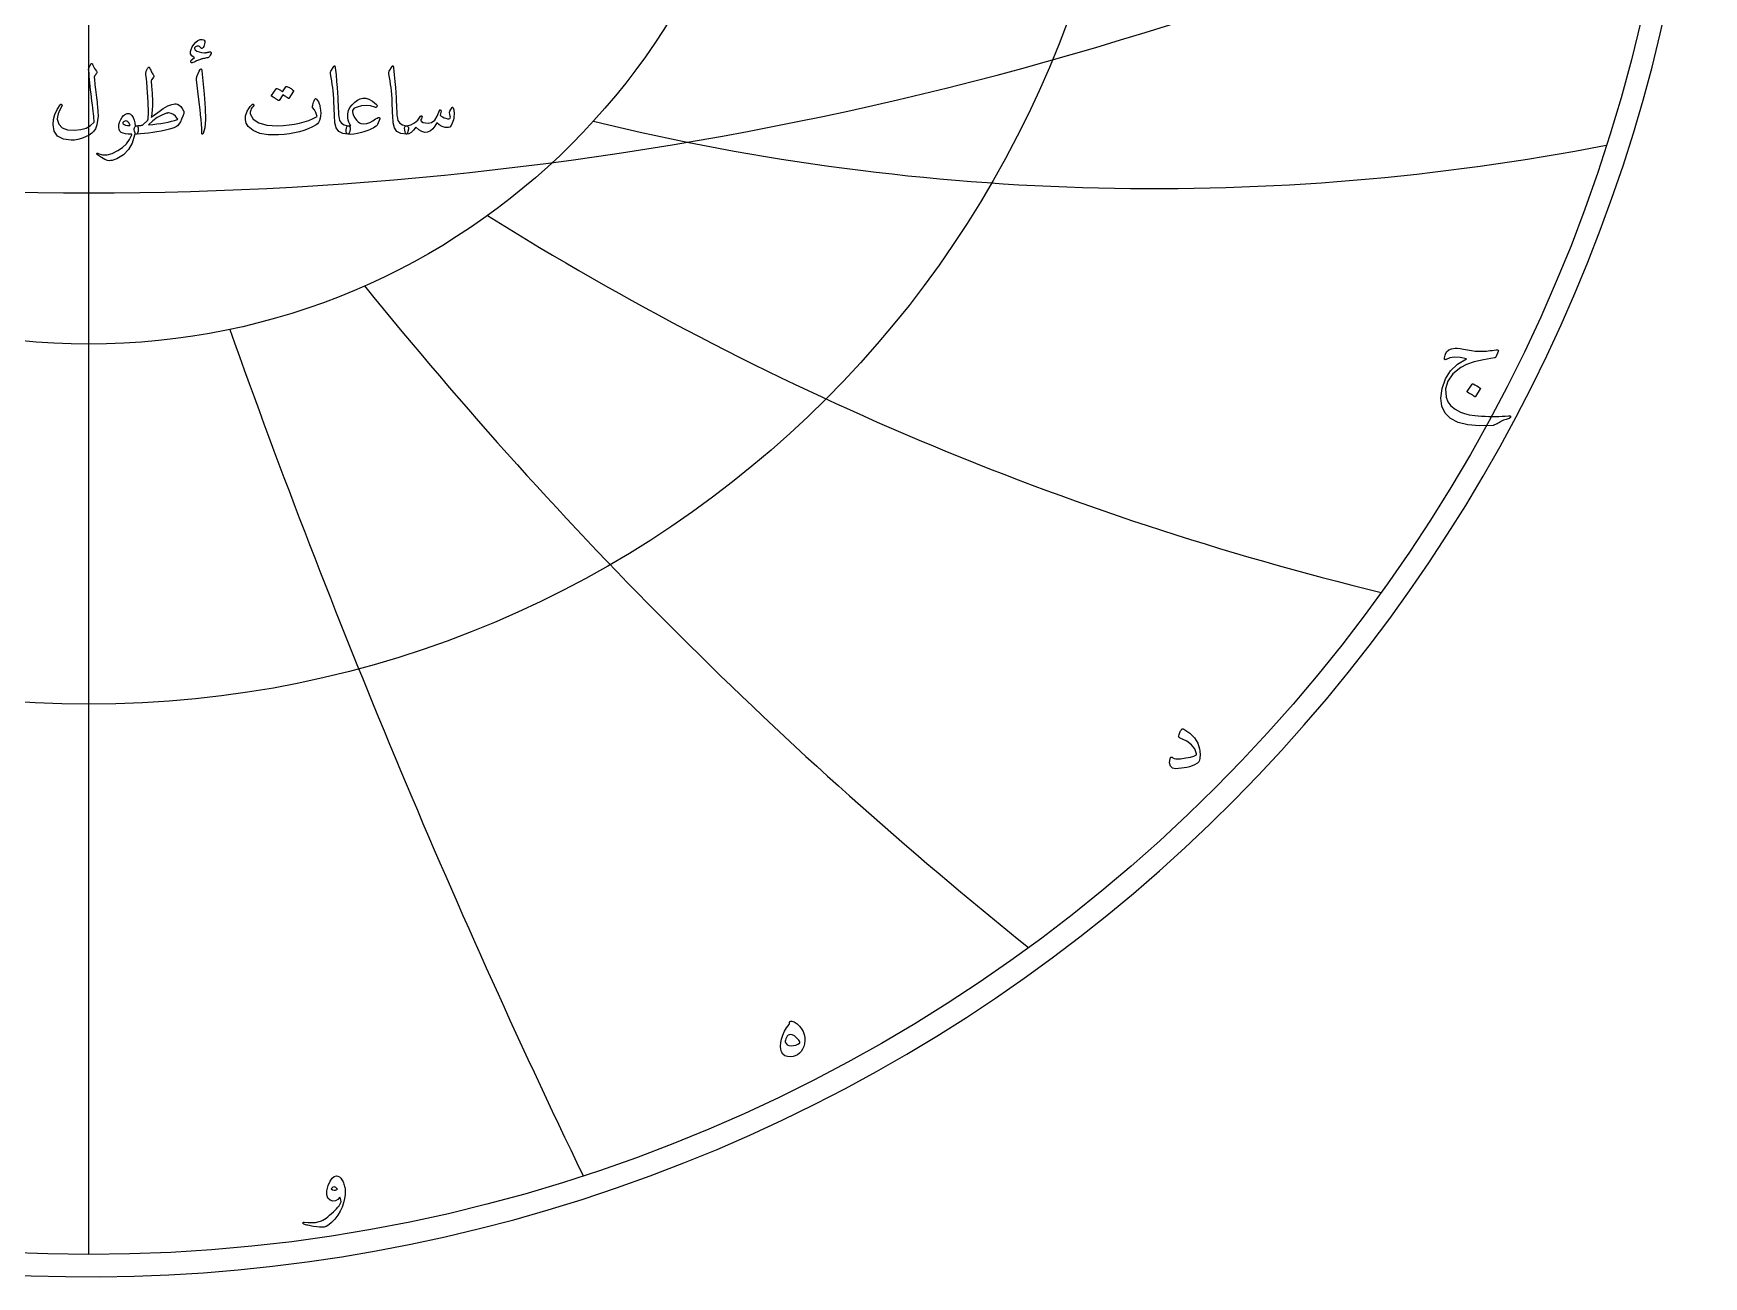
# Model space of a CAD drawing. Header units: millimetres. Extents: x -55 to 55, y -55 to 56.
# Drawn here: x -1.9 to 54.7, y -54.8 to -12.6 of the extents above; entities that cross this region are included whole.
import ezdxf

# ---------------------------------------------------------------- set-up
doc = ezdxf.new("R2010")
doc.units = ezdxf.units.MM
for name, color, linetype in [('CUT_OUTER', 1, 'Continuous'), ('ENGRAVE', 7, 'Continuous'), ('ENGRAVE_FINE', 8, 'Continuous'), ('TEXT', 5, 'Continuous')]:
    doc.layers.add(name, color=color, linetype=linetype)

msp = doc.modelspace()

# ---------------------------------------------------------------- linework, layer by layer
at = {"layer": 'CUT_OUTER'}
msp.add_arc((-0.0002, -0.0001), 54.7499, 132.89036, 87.80158, dxfattribs=at)
at = {"layer": 'ENGRAVE'}
for points in [[(0, -54), (0, 54)], [(0, -54), (0, -23.1383)]]:
    msp.add_lwpolyline(points, dxfattribs=at)
for radius in [54, 35.3478, 23.1383]:
    msp.add_circle((0, 0), radius, dxfattribs=at)
for centre, radius, start, end in [((36.1371, 62.5913), 80.4551, 256.3176, 280.973176), ((67.9106, 67.9106), 102.3385, 237.894618, 256.386299), ((124.4589, 71.8564), 147.996, 218.942336, 231.270124), ((277.2301, 74.2836), 289.1782, 199.58272, 205.746614)]:
    msp.add_arc(centre, radius, start, end, dxfattribs=at)
at = {"layer": 'ENGRAVE_FINE'}
msp.add_arc((0, 102.5834), 120.594, 243.541053, 296.458947, dxfattribs=at)
at = {"layer": 'TEXT'}
for points in [[(4.0366, -13.4291), (3.995, -13.4369), (3.9564, -13.4442), (3.9208, -13.4512), (3.8881, -13.4578), (3.8587, -13.4642), (3.8327, -13.4706), (3.81, -13.477), (3.7907, -13.4834), (3.7712, -13.4907), (3.7476, -13.4997), (3.7201, -13.5106), (3.6885, -13.5233), (3.653, -13.538), (3.6135, -13.5548), (3.57, -13.5739), (3.5225, -13.5951), (3.5031, -13.6015), (3.4866, -13.6015), (3.4728, -13.5951), (3.4618, -13.5824), (3.4552, -13.551), (3.4738, -13.5145), (3.5175, -13.4728), (3.5864, -13.4259), (3.5337, -13.3959), (3.4937, -13.3636), (3.4666, -13.3289), (3.4522, -13.2918), (3.4494, -13.2217), (3.4666, -13.1457), (3.5037, -13.0636), (3.5608, -12.9756), (3.6289, -12.8968), (3.6989, -12.8423), (3.771, -12.8121), (3.845, -12.8063), (3.8863, -12.8167), (3.9145, -12.8383), (3.9295, -12.871), (3.9313, -12.9149), (3.9241, -12.9624), (3.9121, -13.0059), (3.8953, -13.0455), (3.8738, -13.081), (3.8522, -13.1059), (3.8323, -13.1169), (3.8139, -13.1139), (3.7971, -13.097), (3.778, -13.0716), (3.7556, -13.053), (3.7301, -13.0413), (3.7013, -13.0363), (3.6712, -13.0363), (3.6446, -13.0427), (3.6217, -13.0554), (3.6023, -13.0746), (3.5882, -13.0977), (3.584, -13.1193), (3.5897, -13.1393), (3.6055, -13.1576), (3.6646, -13.2013), (3.7365, -13.2335), (3.8211, -13.254), (3.9185, -13.263), (3.927, -13.2627), (3.9364, -13.2618), (3.9469, -13.2603), (3.9584, -13.2582), (3.9709, -13.2557), (3.9844, -13.253), (3.9988, -13.2501), (4.0143, -13.247), (4.0311, -13.244), (4.0462, -13.2411), (4.0598, -13.2384), (4.0718, -13.2359), (4.0824, -13.2338), (4.0917, -13.2323), (4.0999, -13.2314), (4.1069, -13.2311), (4.1201, -13.2325), (4.1309, -13.2367), (4.1392, -13.2437), (4.1452, -13.2534), (4.149, -13.2628), (4.1508, -13.2718), (4.1506, -13.2804), (4.1484, -13.2886), (4.1175, -13.3464), (4.0885, -13.3892), (4.0616, -13.4167), (4.0366, -13.4291)], [(0.0639, -13.6462), (0.0695, -13.6365), (0.0766, -13.6295), (0.0854, -13.6253), (0.0958, -13.6239), (0.1062, -13.6257), (0.115, -13.6311), (0.1222, -13.6401), (0.1277, -13.6526), (0.1575, -13.7259), (0.1892, -13.7892), (0.2229, -13.8424), (0.2587, -13.8858), (0.2693, -13.9013), (0.2722, -13.9193), (0.2677, -13.9396), (0.2555, -13.9624), (0.2477, -13.9734), (0.2403, -13.984), (0.2333, -13.9941), (0.2267, -14.0039), (0.2206, -14.0131), (0.2148, -14.0215), (0.2094, -14.0291), (0.2044, -14.0359), (0.196, -14.0482), (0.19, -14.063), (0.1864, -14.0802), (0.1852, -14.0997), (0.189, -14.1549), (0.194, -14.2151), (0.2002, -14.2803), (0.2076, -14.3504), (0.216, -14.4256), (0.2251, -14.5057), (0.2351, -14.5908), (0.2459, -14.681), (0.258, -14.7709), (0.2687, -14.8554), (0.2779, -14.9345), (0.2858, -15.0083), (0.2925, -15.0769), (0.2982, -15.1404), (0.3029, -15.199), (0.3066, -15.2526), (0.3108, -15.4113), (0.2978, -15.5616), (0.2677, -15.7035), (0.2204, -15.837), (0.1742, -15.9155), (0.103, -15.9879), (0.0066, -16.0544), (-0.115, -16.1149), (-0.2467, -16.165), (-0.3705, -16.2003), (-0.4862, -16.2208), (-0.594, -16.2266), (-0.8639, -16.1895), (-1.0571, -16.0877), (-1.1736, -15.9212), (-1.2135, -15.6901), (-1.1996, -15.5179), (-1.1545, -15.3492), (-1.0782, -15.1841), (-0.9708, -15.0227), (-0.9627, -15.0133), (-0.9541, -15.0075), (-0.9451, -15.0053), (-0.9357, -15.0067), (-0.9257, -15.0105), (-0.9181, -15.0155), (-0.913, -15.0217), (-0.9102, -15.029), (-0.9082, -15.04), (-0.9086, -15.0506), (-0.9114, -15.0608), (-0.9165, -15.0706), (-0.9898, -15.2133), (-1.0403, -15.3348), (-1.068, -15.4352), (-1.073, -15.5145), (-1.0197, -15.6851), (-0.9046, -15.8043), (-0.7275, -15.8719), (-0.4886, -15.8881), (-0.2732, -15.8648), (-0.0902, -15.8107), (0.0605, -15.7258), (0.1788, -15.6103), (0.1763, -15.5545), (0.1721, -15.4893), (0.166, -15.4148), (0.1581, -15.3308), (0.1482, -15.2373), (0.1361, -15.134), (0.1219, -15.021), (0.1054, -14.8981), (0.0898, -14.7714), (0.075, -14.6466), (0.0611, -14.5239), (0.0479, -14.4031), (0.0357, -14.2844), (0.0247, -14.1676), (0.015, -14.0528), (0.0064, -13.94), (-0.0064, -13.8315), (-0.0058, -13.8191), (-0.004, -13.8075), (-0.001, -13.7967), (0.0032, -13.7868)], [(2.0119, -13.7612), (2.0195, -13.753), (2.0263, -13.7476), (2.0323, -13.745), (2.0375, -13.7452), (2.0437, -13.748), (2.0495, -13.7532), (2.0548, -13.7608), (2.0598, -13.7708), (2.0801, -13.8139), (2.0994, -13.8538), (2.1176, -13.8905), (2.1349, -13.9241), (2.1514, -13.954), (2.1672, -13.98), (2.1825, -14.0019), (2.1972, -14.0199), (2.2079, -14.0347), (2.2115, -14.0502), (2.2079, -14.0666), (2.1972, -14.0838), (2.1333, -14.1636), (2.1251, -14.1774), (2.1197, -14.1931), (2.1171, -14.2109), (2.1173, -14.2307), (2.1277, -14.3814), (2.1365, -14.5141), (2.1437, -14.6289), (2.1493, -14.7257), (2.1534, -14.8047), (2.1564, -14.8662), (2.1582, -14.9101), (2.1588, -14.9364), (2.1581, -15.0143), (2.156, -15.0881), (2.1526, -15.158), (2.1477, -15.2239), (2.1416, -15.2857), (2.1345, -15.3436), (2.1264, -15.3975), (2.1173, -15.4474), (2.3343, -15.2813), (2.5221, -15.1536), (2.6808, -15.0642), (2.8103, -15.0131), (2.868, -14.9995), (2.9197, -14.9939), (2.9654, -14.9963), (3.0051, -15.0067), (3.0612, -15.0358), (3.1145, -15.0817), (3.165, -15.1444), (3.2127, -15.2239), (3.2201, -15.2428), (3.2231, -15.2646), (3.2217, -15.2891), (3.2159, -15.3165), (3.1842, -15.4147), (3.1464, -15.5081), (3.1027, -15.5967), (3.053, -15.6805), (3.0047, -15.7344), (2.9365, -15.7811), (2.8482, -15.8206), (2.7401, -15.853), (2.5953, -15.885), (2.4514, -15.9141), (2.3086, -15.9401), (2.1668, -15.9632), (2.0262, -15.983), (1.887, -15.9995), (1.7492, -16.0126), (1.6127, -16.0222), (1.5974, -16.0179), (1.5832, -16.0047), (1.5702, -15.9827), (1.5585, -15.952), (1.5481, -15.9143), (1.5425, -15.8777), (1.5417, -15.8424), (1.5457, -15.8083), (1.5547, -15.7785), (1.5688, -15.7564), (1.5882, -15.7418), (1.6127, -15.7348), (1.6454, -15.733), (1.6762, -15.7308), (1.7053, -15.7282), (1.7325, -15.7252), (1.7579, -15.7222), (1.7816, -15.7197), (1.8035, -15.7175), (1.8235, -15.7157), (2.0024, -15.5432), (2.004, -15.5357), (2.0055, -15.526), (2.0071, -15.5142), (2.0087, -15.5001), (2.0103, -15.4838), (2.0119, -15.4654), (2.0135, -15.4447), (2.0151, -15.4219), (2.0165, -15.397), (2.0175, -15.3704), (2.0181, -15.3419), (2.0183, -15.3117), (2.0183, -15.2798), (2.0183, -15.2466), (2.0183, -15.212), (2.0183, -15.176), (2.0179, -15.1352), (2.0167, -15.0865), (2.0147, -15.0298), (2.0119, -14.9652), (2.0083, -14.8929), (2.004, -14.8135), (1.9988, -14.7269), (1.9928, -14.633), (1.979, -14.4249), (1.9664, -14.2602), (1.9551, -14.139), (1.9449, -14.0614), (1.9367, -14.0115), (1.9313, -13.9736), (1.9287, -13.9476), (1.9289, -13.9337), (1.9386, -13.9073), (1.9485, -13.8826), (1.9585, -13.8594), (1.9688, -13.8379), (1.9793, -13.8175), (1.99, -13.7979), (2.0009, -13.7792), (2.0119, -13.7612)], [(3.746, -13.8826), (3.7766, -13.8235), (3.8011, -13.8027), (3.8197, -13.8203), (3.8323, -13.8762), (3.9057, -14.6586), (3.9494, -15.1388), (3.9592, -15.5225), (3.9351, -15.8095), (3.877, -15.9999), (3.8664, -16.0155), (3.857, -16.0238), (3.8488, -16.025), (3.8418, -16.019), (3.8362, -16.0097), (3.8323, -15.9975), (3.8299, -15.9825), (3.8291, -15.9648), (3.8291, -15.8264), (3.8227, -15.6797), (3.8099, -15.5246), (3.7907, -15.3612), (3.7866, -15.3185), (3.774, -15.2031), (3.753, -15.0151), (3.7237, -14.7544), (3.6534, -14.1764), (3.6518, -14.1456), (3.6534, -14.1173), (3.6582, -14.0913), (3.6662, -14.0678)], [(8.3064, -13.7229), (8.3126, -13.7133), (8.3184, -13.7069), (8.3238, -13.7037), (8.3288, -13.7037), (8.3364, -13.7079), (8.3431, -13.7205), (8.3491, -13.7414), (8.3543, -13.7708), (8.3807, -14.0093), (8.4022, -14.2299), (8.419, -14.4325), (8.431, -14.6171), (8.4387, -14.775), (8.4457, -14.9165), (8.4522, -15.0416), (8.4581, -15.1504), (8.4632, -15.2428), (8.4673, -15.3189), (8.4704, -15.3785), (8.4725, -15.4219), (8.5008, -15.5516), (8.5635, -15.647), (8.6605, -15.7081), (8.7918, -15.7348), (8.8284, -15.7444), (8.8517, -15.7668), (8.8619, -15.8019), (8.8589, -15.8498), (8.8439, -15.9252), (8.8278, -15.9791), (8.8104, -16.0115), (8.7918, -16.0222), (8.607, -15.9979), (8.4709, -15.9248), (8.3835, -15.8031), (8.3447, -15.6326), (8.3387, -15.5511), (8.3332, -15.4694), (8.3283, -15.3874), (8.324, -15.3053), (8.3201, -15.223), (8.3164, -15.1404), (8.3129, -15.0577), (8.3096, -14.9748), (8.3036, -14.8166), (8.2952, -14.6742), (8.2845, -14.5475), (8.2713, -14.4366), (8.2557, -14.3302), (8.2378, -14.2167), (8.2174, -14.0962), (8.1946, -13.9688), (8.1917, -13.9458), (8.1922, -13.9249), (8.1964, -13.9059), (8.2042, -13.889)], [(10.2832, -13.7229), (10.2894, -13.7133), (10.2952, -13.7069), (10.3006, -13.7037), (10.3056, -13.7037), (10.3132, -13.7079), (10.32, -13.7205), (10.3259, -13.7414), (10.3311, -13.7708), (10.3575, -14.0093), (10.379, -14.2299), (10.3958, -14.4325), (10.4078, -14.6171), (10.4155, -14.775), (10.4225, -14.9165), (10.429, -15.0416), (10.4349, -15.1504), (10.44, -15.2428), (10.4441, -15.3189), (10.4472, -15.3785), (10.4493, -15.4219), (10.4776, -15.5516), (10.5403, -15.647), (10.6373, -15.7081), (10.7686, -15.7348), (10.8052, -15.7444), (10.8285, -15.7668), (10.8387, -15.8019), (10.8357, -15.8498), (10.8207, -15.9252), (10.8046, -15.9791), (10.7872, -16.0115), (10.7686, -16.0222), (10.5838, -15.9979), (10.4477, -15.9248), (10.3603, -15.8031), (10.3215, -15.6326), (10.3155, -15.5511), (10.31, -15.4694), (10.3051, -15.3874), (10.3008, -15.3053), (10.2969, -15.223), (10.2932, -15.1404), (10.2897, -15.0577), (10.2864, -14.9748), (10.2804, -14.8166), (10.272, -14.6742), (10.2613, -14.5475), (10.2481, -14.4366), (10.2325, -14.3302), (10.2146, -14.2167), (10.1942, -14.0962), (10.1715, -13.9688), (10.1685, -13.9458), (10.1691, -13.9249), (10.1732, -13.9059), (10.181, -13.889)], [(6.6841, -14.4095), (6.6881, -14.4055), (6.6937, -14.4031), (6.7009, -14.4023), (6.7096, -14.4031), (6.7411, -14.4149), (6.7715, -14.4279), (6.801, -14.442), (6.8294, -14.4574), (6.857, -14.4742), (6.8841, -14.4925), (6.9105, -14.5125), (6.9364, -14.534), (6.9414, -14.5406), (6.9436, -14.5476), (6.943, -14.555), (6.9396, -14.5628), (6.7863, -14.8055), (6.7821, -14.8087), (6.7759, -14.8087), (6.7677, -14.8055), (6.7575, -14.7991), (6.7506, -14.7932), (6.7392, -14.7851), (6.7234, -14.7749), (6.7033, -14.7624), (6.6785, -14.7475), (6.649, -14.7301), (6.6146, -14.71), (6.5755, -14.6873), (6.4542, -14.8758), (6.4486, -14.8815), (6.4414, -14.8829), (6.4326, -14.8799), (6.4222, -14.8726), (6.4132, -14.8662), (6.3991, -14.8566), (6.3797, -14.8438), (6.3552, -14.8279), (6.325, -14.8087), (6.2889, -14.7863), (6.2468, -14.7608), (6.1987, -14.732), (6.1937, -14.7273), (6.1915, -14.7225), (6.1921, -14.7177), (6.1955, -14.7129), (6.352, -14.4798), (6.356, -14.4758), (6.3615, -14.4734), (6.3687, -14.4726), (6.3775, -14.4734), (6.4043, -14.4821), (6.4302, -14.4921), (6.4554, -14.5036), (6.4797, -14.5165), (6.5033, -14.5306), (6.526, -14.5456), (6.548, -14.5617), (6.5691, -14.5788)], [(7.7252, -14.8342), (7.7467, -14.8612), (7.7663, -14.8909), (7.7842, -14.9235), (7.8002, -14.9588), (7.8145, -14.9967), (7.827, -15.037), (7.8377, -15.0797), (7.8465, -15.1249), (7.8581, -15.2155), (7.8609, -15.3053), (7.8549, -15.3943), (7.8402, -15.4825), (7.8178, -15.5612), (7.7891, -15.6246), (7.7539, -15.6729), (7.7124, -15.7061), (7.5807, -15.7757), (7.441, -15.8378), (7.2933, -15.8923), (7.1376, -15.9392), (6.9739, -15.9781), (6.8023, -16.0087), (6.6226, -16.0308), (6.435, -16.0446), (6.0833, -16.041), (5.7947, -15.9919), (5.5691, -15.8973), (5.4067, -15.7572), (5.34, -15.6476), (5.3093, -15.5296), (5.3145, -15.4033), (5.3556, -15.2686), (5.3695, -15.2395), (5.3855, -15.2099), (5.4038, -15.1796), (5.4242, -15.1488), (5.4469, -15.1174), (5.4717, -15.0853), (5.4988, -15.0527), (5.528, -15.0195), (5.5378, -15.0101), (5.548, -15.0043), (5.5586, -15.0021), (5.5695, -15.0035), (5.5769, -15.0063), (5.5831, -15.0115), (5.5881, -15.0191), (5.5919, -15.029), (5.5937, -15.0384), (5.5927, -15.0474), (5.5889, -15.056), (5.5823, -15.0642), (5.555, -15.0967), (5.5304, -15.1304), (5.5087, -15.1654), (5.4897, -15.2015), (5.4767, -15.236), (5.4697, -15.2694), (5.4688, -15.3015), (5.4737, -15.3324), (5.5735, -15.5131), (5.7612, -15.6398), (6.0366, -15.7127), (6.3999, -15.7316), (6.5996, -15.7239), (6.7899, -15.7073), (6.9708, -15.6816), (7.1424, -15.647), (7.3047, -15.6034), (7.4581, -15.5508), (7.6025, -15.4892), (7.738, -15.4187), (7.7248, -15.3528), (7.6949, -15.2797), (7.6481, -15.1995), (7.5847, -15.1121), (7.5827, -15.1037), (7.5831, -15.0881), (7.5859, -15.0654), (7.5911, -15.0354), (7.5925, -15.0324), (7.5935, -15.0298), (7.5941, -15.0277), (7.5943, -15.0259), (7.6046, -14.9851), (7.6198, -14.9396), (7.6398, -14.8893), (7.6645, -14.8342), (7.6755, -14.8175), (7.6893, -14.8119), (7.7058, -14.8175), (7.7252, -14.8342)], [(9.8681, -15.5017), (9.7818, -15.6933), (9.7709, -15.7123), (9.7603, -15.7276), (9.7501, -15.7394), (9.7403, -15.7476), (9.6906, -15.7816), (9.6373, -15.8135), (9.5804, -15.8431), (9.52, -15.8705), (9.4561, -15.8962), (9.389, -15.9204), (9.3188, -15.9433), (9.2453, -15.9648), (9.108, -15.9983), (8.9866, -16.019), (8.8813, -16.027), (8.7918, -16.0222), (8.7577, -16.0067), (8.7352, -15.9759), (8.7242, -15.93), (8.7248, -15.869), (8.733, -15.8139), (8.7447, -15.7731), (8.7601, -15.7468), (8.7791, -15.7348), (8.7823, -15.7348), (8.7855, -15.7348), (8.7886, -15.7348), (8.7918, -15.7348), (8.8156, -15.7372), (8.8389, -15.738), (8.8619, -15.7372), (8.8845, -15.7348), (8.8457, -15.6775), (8.8158, -15.6143), (8.7946, -15.545), (8.7823, -15.4698), (8.7805, -15.335), (8.8038, -15.2151), (8.8523, -15.1099), (8.926, -15.0195), (9.0208, -14.935), (9.1136, -14.8702), (9.2044, -14.8249), (9.2932, -14.7991), (9.389, -14.7993), (9.4976, -14.835), (9.619, -14.9063), (9.7531, -15.0131), (9.7683, -15.0296), (9.7755, -15.0474), (9.7747, -15.0664), (9.7659, -15.0865), (9.7533, -15.1021), (9.7379, -15.1105), (9.7198, -15.1117), (9.6988, -15.1057), (9.5485, -15.0622), (9.3978, -15.0466), (9.2467, -15.059), (9.0952, -15.0993), (9.0351, -15.1247), (8.989, -15.1528), (8.9569, -15.1837), (8.9387, -15.2175), (8.9344, -15.2602), (8.9467, -15.3149), (8.9759, -15.3815), (9.0218, -15.4602), (9.0777, -15.5396), (9.1304, -15.5991), (9.1799, -15.6386), (9.2262, -15.6582), (9.327, -15.6682), (9.4282, -15.6566), (9.5297, -15.6234), (9.6317, -15.5688), (9.7244, -15.5049), (9.7723, -15.4745), (9.8106, -15.457), (9.8393, -15.4522), (9.8585, -15.4602), (9.8663, -15.47), (9.8705, -15.4801), (9.8711, -15.4907), (9.8681, -15.5017)], [(12.3175, -15.1121), (12.3245, -15.1073), (12.3327, -15.1089), (12.3421, -15.1169), (12.3526, -15.1312), (12.364, -15.1556), (12.3726, -15.1903), (12.3784, -15.2354), (12.3814, -15.2909), (12.3824, -15.354), (12.379, -15.4155), (12.3712, -15.4753), (12.359, -15.5336), (12.3235, -15.647), (12.284, -15.7284), (12.2405, -15.7779), (12.193, -15.7955), (12.0806, -15.7889), (11.9766, -15.7596), (11.881, -15.7075), (11.7938, -15.6326), (11.7339, -15.7506), (11.6628, -15.8426), (11.5806, -15.9087), (11.4872, -15.9488), (11.3892, -15.9576), (11.29, -15.9328), (11.1896, -15.8745), (11.088, -15.7827), (11.0058, -15.8875), (10.9251, -15.9624), (10.8461, -16.0073), (10.7686, -16.0222), (10.7531, -16.0135), (10.7383, -15.9871), (10.7243, -15.9432), (10.7112, -15.8817), (10.7064, -15.821), (10.7144, -15.7763), (10.7351, -15.7476), (10.7686, -15.7348), (10.9159, -15.7015), (11.0449, -15.6366), (11.1555, -15.5402), (11.2477, -15.4123), (11.2527, -15.4053), (11.2581, -15.4003), (11.2638, -15.3973), (11.27, -15.3963), (11.2776, -15.3971), (11.2844, -15.3995), (11.2904, -15.4035), (11.2956, -15.4091), (11.2986, -15.4262), (11.2916, -15.4554), (11.2746, -15.4965), (11.2477, -15.5496), (11.283, -15.5905), (11.3379, -15.6207), (11.4123, -15.64), (11.5064, -15.6486), (11.6235, -15.624), (11.7259, -15.544), (11.8135, -15.4085), (11.8864, -15.2175), (11.89, -15.2077), (11.8944, -15.2007), (11.8996, -15.1965), (11.9055, -15.1951), (11.9145, -15.1959), (11.9223, -15.1983), (11.9289, -15.2023), (11.9343, -15.2079), (11.9383, -15.2159), (11.9407, -15.2239), (11.9415, -15.2318), (11.9407, -15.2398), (11.9087, -15.374), (11.9461, -15.4071), (11.991, -15.4362), (12.0435, -15.4614), (12.1035, -15.4825), (12.162, -15.4963), (12.2065, -15.4993), (12.2371, -15.4915), (12.2536, -15.473), (12.259, -15.4446), (12.256, -15.4043), (12.2447, -15.352), (12.2249, -15.2877), (12.2283, -15.2696), (12.2449, -15.2342), (12.2746, -15.1817), (12.3175, -15.1121)], [(1.5489, -16.0574), (1.474, -16.3202), (1.3485, -16.5404), (1.1722, -16.7178), (0.9453, -16.8526), (0.9136, -16.8662), (0.8822, -16.8785), (0.8513, -16.8894), (0.8207, -16.8989), (0.7908, -16.9068), (0.7617, -16.9128), (0.7333, -16.9171), (0.7058, -16.9196), (0.6371, -16.9098), (0.5461, -16.8741), (0.4327, -16.8124), (0.297, -16.7248), (0.2824, -16.7122), (0.2738, -16.7001), (0.2713, -16.6883), (0.2746, -16.6769), (0.2822, -16.6681), (0.2922, -16.6641), (0.3046, -16.6649), (0.3194, -16.6705), (0.4605, -16.7162), (0.6188, -16.716), (0.7942, -16.6699), (0.9868, -16.5779), (1.1441, -16.4711), (1.2742, -16.3456), (1.3772, -16.2013), (1.4531, -16.0382), (1.4525, -16.0324), (1.4507, -16.0278), (1.4477, -16.0244), (1.4435, -16.0222), (1.3335, -16.0159), (1.2399, -16.0031), (1.1627, -15.9839), (1.1018, -15.9584), (1.0547, -15.9189), (1.0251, -15.8642), (1.0132, -15.7943), (1.0187, -15.7093), (1.0205, -15.698), (1.0227, -15.6865), (1.0253, -15.6748), (1.0283, -15.663), (1.0317, -15.6507), (1.0355, -15.6378), (1.0397, -15.6243), (1.0443, -15.6103), (1.0818, -15.5191), (1.1273, -15.4434), (1.1808, -15.3833), (1.2423, -15.3388), (1.3052, -15.3145), (1.3628, -15.3149), (1.4153, -15.34), (1.4626, -15.3899), (1.504, -15.4594), (1.5353, -15.54), (1.5567, -15.6318), (1.568, -15.7348), (1.5743, -15.7347), (1.5804, -15.7344), (1.5863, -15.7339), (1.592, -15.7332), (1.5977, -15.7325), (1.6036, -15.732), (1.6096, -15.7317), (1.6159, -15.7316), (1.6375, -15.7362), (1.6543, -15.75), (1.6662, -15.7729), (1.6734, -15.8051), (1.6764, -15.8404), (1.6758, -15.8761), (1.6716, -15.9123), (1.6638, -15.9488), (1.6537, -15.9809), (1.6423, -16.0039), (1.6297, -16.0177), (1.6159, -16.0222), (1.5553, -16.0222), (1.5549, -16.028), (1.5537, -16.0358), (1.5517, -16.0456), (1.5489, -16.0574)], [(1.3956, -15.6997), (1.362, -15.6412), (1.3253, -15.5999), (1.2854, -15.5757), (1.2423, -15.5688), (1.2165, -15.5755), (1.1936, -15.5863), (1.1734, -15.6011), (1.1561, -15.6199), (1.1505, -15.6298), (1.1497, -15.6406), (1.1537, -15.6522), (1.1625, -15.6646), (1.1954, -15.6935), (1.2431, -15.7133), (1.3056, -15.7238), (1.3828, -15.7252), (1.3908, -15.7236), (1.3956, -15.7189), (1.3972, -15.7109), (1.3956, -15.6997)], [(2.6985, -15.3005), (2.6824, -15.3011), (2.6658, -15.3029), (2.6488, -15.3059), (2.6315, -15.3101), (2.4746, -15.3718), (2.3201, -15.4578), (2.168, -15.5682), (2.0183, -15.7029), (2.1678, -15.6889), (2.3097, -15.6725), (2.4441, -15.6538), (2.5708, -15.6326), (2.69, -15.6089), (2.8015, -15.5823), (2.9055, -15.553), (3.0019, -15.5209), (3.0109, -15.5171), (3.0155, -15.5121), (3.0157, -15.5059), (3.0115, -15.4985), (2.9429, -15.4143), (2.8678, -15.3532), (2.7864, -15.3153), (2.6985, -15.3005)], [(47.783, -23.3913), (47.7013, -23.5753), (47.6938, -23.5874), (47.6851, -23.5965), (47.6751, -23.6027), (47.6638, -23.6059), (47.2859, -23.6655), (46.9697, -23.7388), (46.7153, -23.8256), (46.5226, -23.9261), (46.2524, -24.1465), (46.0789, -24.3885), (46.0021, -24.6523), (46.0219, -24.9378), (46.0819, -25.0924), (46.1837, -25.2291), (46.3272, -25.3479), (46.5124, -25.4488), (46.6425, -25.4939), (46.8045, -25.5306), (46.9985, -25.5587), (47.2243, -25.5783), (47.3444, -25.584), (47.4628, -25.5876), (47.5795, -25.5891), (47.6944, -25.5885), (47.8073, -25.5859), (47.9176, -25.5817), (48.0253, -25.5757), (48.1305, -25.568), (48.1552, -25.5663), (48.1747, -25.568), (48.1892, -25.5731), (48.1986, -25.5817), (48.2037, -25.5921), (48.2054, -25.6029), (48.2037, -25.6142), (48.1986, -25.6259), (48.1949, -25.6322), (48.1905, -25.6374), (48.1855, -25.6416), (48.1799, -25.6447), (48.1738, -25.6473), (48.1675, -25.6502), (48.161, -25.6533), (48.1543, -25.6566), (48.0562, -25.6879), (47.9695, -25.7205), (47.8944, -25.7543), (47.8307, -25.7895), (47.7899, -25.8148), (47.7528, -25.8363), (47.7192, -25.854), (47.6893, -25.8678), (47.6635, -25.8784), (47.6421, -25.8865), (47.6251, -25.8921), (47.6127, -25.8951), (47.1469, -25.9123), (46.7509, -25.8789), (46.4247, -25.7948), (46.1683, -25.66), (45.9831, -25.4752), (45.8737, -25.2444), (45.8401, -24.9676), (45.8822, -24.6449), (45.9938, -24.3198), (46.1683, -24.0428), (46.4059, -23.8139), (46.7066, -23.6332), (46.4937, -23.5925), (46.308, -23.5829), (46.1496, -23.6044), (46.0185, -23.657), (46.007, -23.6613), (45.9963, -23.6638), (45.9865, -23.6647), (45.9776, -23.6638), (45.9701, -23.6611), (45.9648, -23.6562), (45.9616, -23.6491), (45.9606, -23.64), (45.9652, -23.5976), (45.9725, -23.5557), (45.9823, -23.5142), (45.9946, -23.4731), (46.0381, -23.3932), (46.107, -23.3343), (46.2016, -23.2961), (46.3216, -23.2789), (46.3976, -23.2795), (46.4928, -23.2883), (46.6071, -23.3051), (46.7406, -23.33), (46.8784, -23.3549), (47.0055, -23.3717), (47.1219, -23.3805), (47.2278, -23.3811), (47.2786, -23.3789), (47.3325, -23.3756), (47.3893, -23.3712), (47.4492, -23.3658), (47.512, -23.3591), (47.5778, -23.3509), (47.6465, -23.3412), (47.7183, -23.33), (47.7594, -23.3287), (47.7839, -23.3385), (47.7917, -23.3594), (47.783, -23.3913)], [(46.9041, -24.495), (46.9084, -24.4907), (46.9144, -24.4882), (46.922, -24.4873), (46.9314, -24.4882), (46.9976, -24.515), (47.06, -24.5478), (47.1185, -24.5865), (47.1733, -24.6313), (47.1786, -24.6381), (47.1809, -24.6449), (47.1803, -24.6517), (47.1767, -24.6585), (47.0166, -24.9174), (47.0106, -24.9236), (47.0029, -24.9251), (46.9936, -24.9219), (46.9825, -24.914), (46.9729, -24.9072), (46.9578, -24.897), (46.9371, -24.8833), (46.911, -24.8663), (46.8788, -24.8459), (46.8403, -24.822), (46.7953, -24.7948), (46.744, -24.7641), (46.7372, -24.759), (46.7338, -24.7539), (46.7338, -24.7488), (46.7372, -24.7437)], [(36.9538, -36.4133), (36.9674, -36.3727), (36.9807, -36.3362), (36.9938, -36.3037), (37.0066, -36.2753), (37.0191, -36.2507), (37.0309, -36.2297), (37.0421, -36.2124), (37.0526, -36.1987), (37.069, -36.1855), (37.0875, -36.1799), (37.1082, -36.1821), (37.131, -36.1918), (37.3326, -36.327), (37.4878, -36.4839), (37.5966, -36.6626), (37.659, -36.8629), (37.6677, -36.9202), (37.6735, -36.9762), (37.6762, -37.0309), (37.676, -37.0843), (37.6726, -37.1361), (37.6658, -37.1857), (37.6556, -37.2332), (37.6419, -37.2785), (37.6298, -37.3028), (37.6138, -37.3245), (37.594, -37.3437), (37.5704, -37.3603), (37.4891, -37.4001), (37.4052, -37.4343), (37.3188, -37.4631), (37.2298, -37.4863), (37.1386, -37.5044), (37.0458, -37.5178), (36.9513, -37.5265), (36.8551, -37.5306), (36.7409, -37.5114), (36.6711, -37.4471), (36.6456, -37.3377), (36.6643, -37.1831), (36.6707, -37.1663), (36.6796, -37.1533), (36.6911, -37.1442), (36.7052, -37.1388), (36.7173, -37.1403), (36.7299, -37.1448), (36.7429, -37.1523), (36.7563, -37.1627), (36.7978, -37.185), (36.8542, -37.1976), (36.9255, -37.2004), (37.0118, -37.1933), (37.1989, -37.1661), (37.3515, -37.1354), (37.4697, -37.1014), (37.5534, -37.0639), (37.5576, -37.0588), (37.5602, -37.0503), (37.561, -37.0383), (37.5602, -37.023), (37.5025, -36.8621), (37.3907, -36.7198), (37.2249, -36.5964), (37.0049, -36.4916), (36.9762, -36.4765), (36.9581, -36.4584), (36.9507, -36.4373), (36.9538, -36.4133)], [(23.771, -46.1062), (23.8002, -46.0928), (23.8332, -46.09), (23.87, -46.0979), (23.9107, -46.1164), (24.0118, -46.1841), (24.0972, -46.2612), (24.1668, -46.3476), (24.2207, -46.4434), (24.2579, -46.5433), (24.2777, -46.6453), (24.2801, -46.7494), (24.265, -46.8556), (24.2375, -46.9525), (24.1994, -47.0387), (24.1506, -47.1143), (24.0912, -47.1792), (24.0242, -47.2314), (23.9524, -47.2687), (23.876, -47.291), (23.7949, -47.2985), (23.6889, -47.2908), (23.6024, -47.261), (23.5356, -47.209), (23.4883, -47.135), (23.46, -47.0449), (23.45, -46.9416), (23.4583, -46.8252), (23.4849, -46.6955), (23.5281, -46.561), (23.5862, -46.4332), (23.6593, -46.3123), (23.7472, -46.1982), (23.7502, -46.1929), (23.7523, -46.1837), (23.7536, -46.1707), (23.754, -46.1539), (23.7551, -46.1356), (23.7583, -46.1215), (23.7636, -46.1117), (23.771, -46.1062)], [(24.0946, -46.8386), (24.1089, -46.8207), (24.1108, -46.7977), (24.1004, -46.7696), (24.0776, -46.7364), (23.9986, -46.6504), (23.9218, -46.5899), (23.847, -46.555), (23.7744, -46.5456), (23.7399, -46.5518), (23.708, -46.5703), (23.6786, -46.6012), (23.6518, -46.6444), (23.6303, -46.6911), (23.6169, -46.7321), (23.6116, -46.7677), (23.6143, -46.7977), (23.6382, -46.8529), (23.6791, -46.8922), (23.737, -46.9159), (23.8119, -46.9238), (23.8947, -46.9184), (23.9695, -46.9025), (24.0361, -46.8759), (24.0946, -46.8386)], [(8.119, -51.6613), (8.1811, -51.5169), (8.2484, -51.4143), (8.3208, -51.3534), (8.3983, -51.3343), (8.4468, -51.3428), (8.4937, -51.3683), (8.5388, -51.4109), (8.5822, -51.4705), (8.6031, -51.505), (8.6214, -51.5404), (8.6372, -51.5765), (8.6504, -51.6136), (8.6616, -51.6517), (8.6717, -51.6911), (8.6804, -51.7318), (8.6878, -51.7737), (8.6949, -51.8672), (8.6887, -51.9772), (8.6693, -52.1039), (8.6367, -52.2472), (8.5886, -52.3956), (8.5226, -52.5376), (8.4387, -52.6732), (8.337, -52.8024), (8.2303, -52.9151), (8.1351, -52.9975), (8.0515, -53.0496), (7.9793, -53.0716), (7.9056, -53.0754), (7.8209, -53.0733), (7.7251, -53.0652), (7.6182, -53.0511), (7.564, -53.0423), (7.5139, -53.0328), (7.4678, -53.0227), (7.4257, -53.0119), (7.3875, -53.001), (7.3529, -52.9902), (7.322, -52.9797), (7.2946, -52.9694), (7.2784, -52.9604), (7.2673, -52.9506), (7.2614, -52.94), (7.2605, -52.9285), (7.2659, -52.917), (7.275, -52.9097), (7.288, -52.9068), (7.3048, -52.908), (7.4362, -52.9208), (7.5646, -52.9217), (7.69, -52.9106), (7.8124, -52.8876), (7.8502, -52.8759), (7.892, -52.8578), (7.9379, -52.8333), (7.9878, -52.8024), (8.0418, -52.7652), (8.0998, -52.7215), (8.1619, -52.6715), (8.228, -52.6151), (8.2927, -52.5568), (8.3506, -52.501), (8.4017, -52.4477), (8.446, -52.3971), (8.4832, -52.3487), (8.5133, -52.3025), (8.536, -52.2585), (8.5516, -52.2165), (8.5426, -52.1531), (8.5328, -52.1058), (8.5222, -52.0747), (8.5107, -52.0598), (8.4415, -52.1414), (8.3634, -52.185), (8.2763, -52.1908), (8.1803, -52.1586), (8.1011, -52.0892), (8.0645, -51.9832), (8.0704, -51.8405), (8.119, -51.6613)], [(8.4289, -51.7873), (8.3787, -51.7264), (8.3267, -51.7039), (8.2731, -51.7196), (8.2177, -51.7737), (8.2629, -51.8103), (8.3131, -51.8248), (8.3685, -51.8171), (8.4289, -51.7873)]]:
    msp.add_lwpolyline(points, close=True, dxfattribs=at)

doc.saveas('drawing.dxf')
